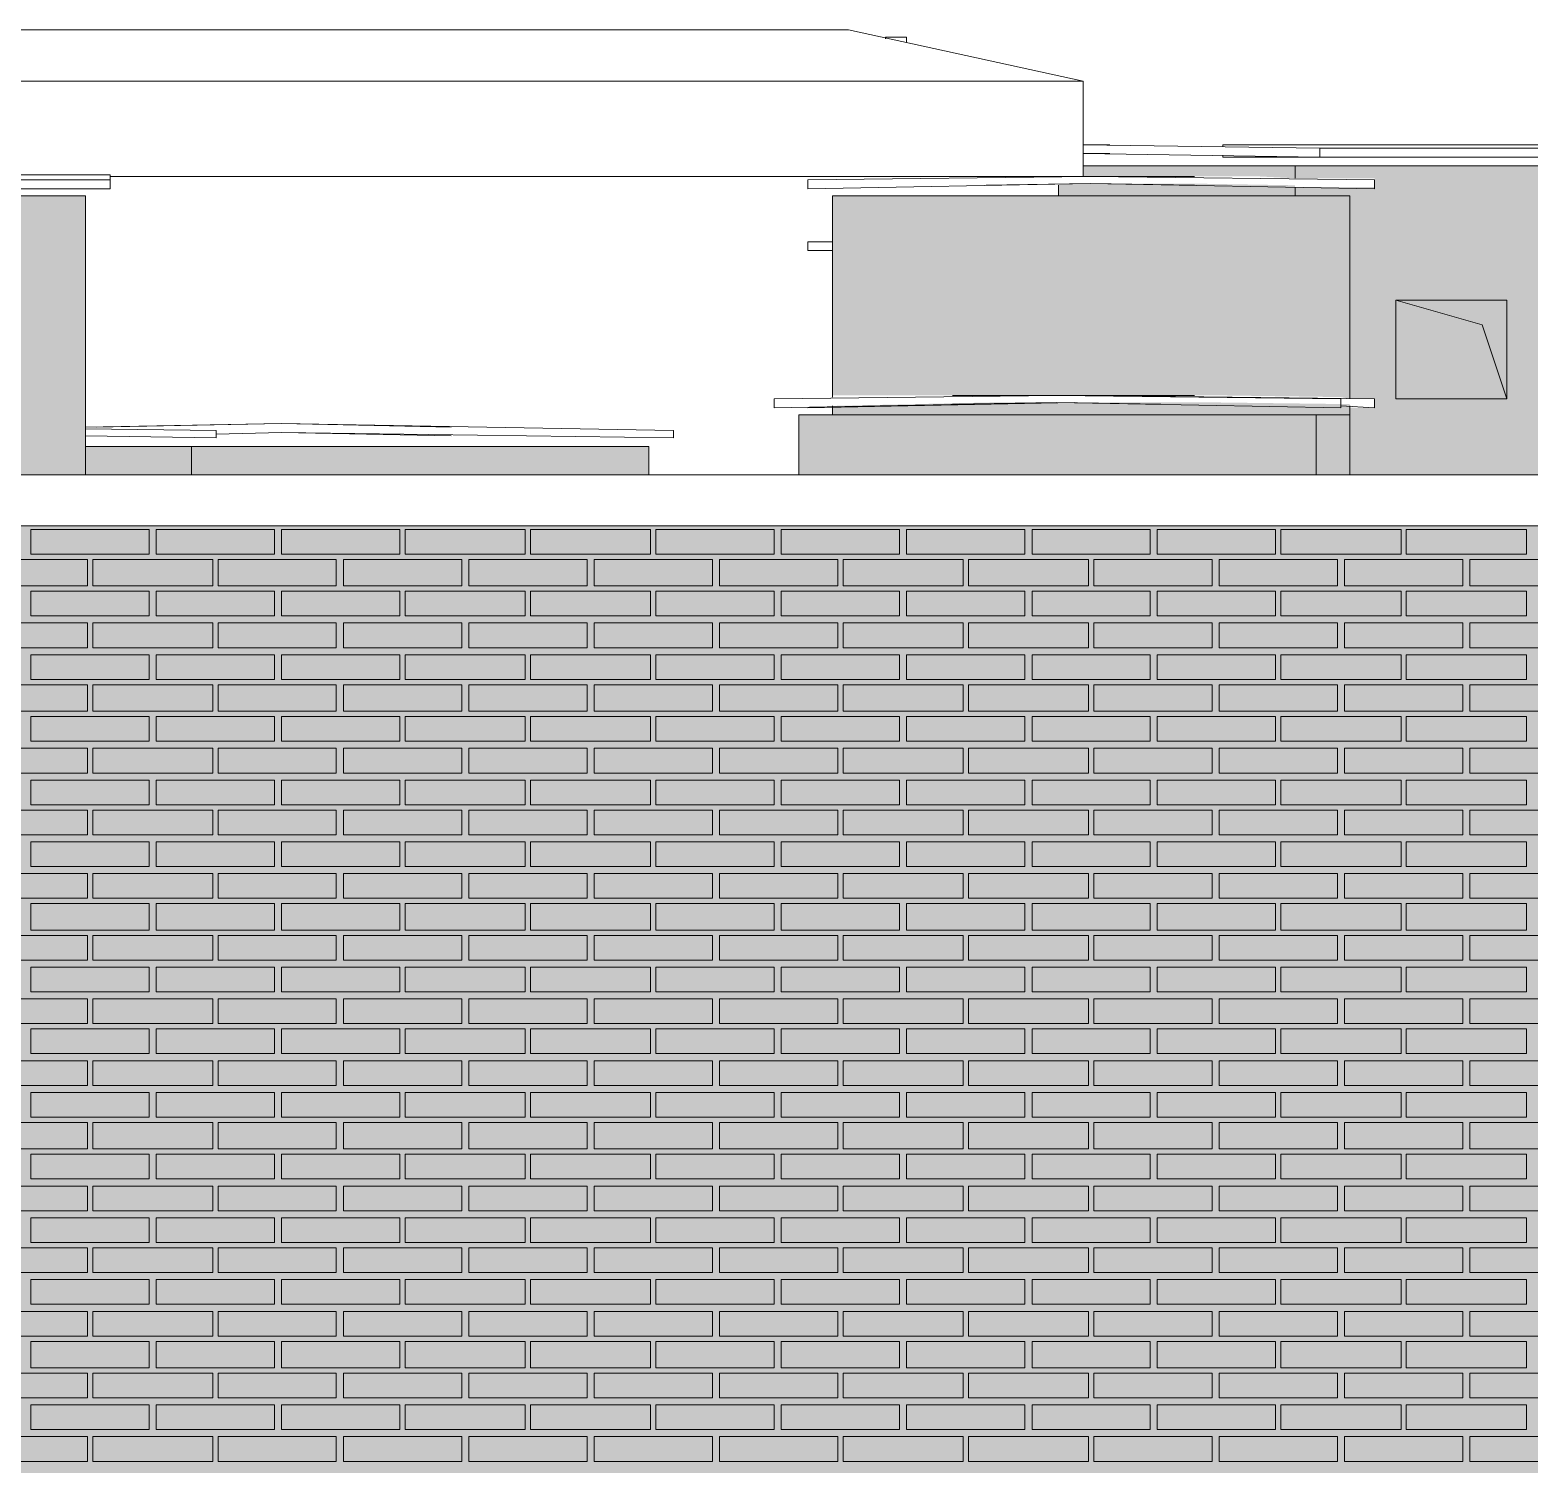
# Model space of a CAD drawing. Header units: millimetres. Extents: x -28928 to 100580, y -22867 to 36490.
# Drawn here: x 71995 to 75587, y 6780 to 10217 of the extents above; entities that cross this region are included whole.
import ezdxf

# ---------------------------------------------------------------- set-up
doc = ezdxf.new("R2010")
doc.units = ezdxf.units.MM
doc.layers.add('PDF _Геометрия', color=7, linetype='Continuous', true_color=0x8f8e8d)
doc.layers.add('PDF _Сплошная заливка', color=7, linetype='Continuous', true_color=0xffffff)

msp = doc.modelspace()

# ---------------------------------------------------------------- hatches: boundary and pattern name
at = {"layer": 'PDF _Сплошная заливка', "true_color": 0x383e42, "transparency": 33554559}
h = msp.add_hatch(color=250, dxfattribs=at)
h.paths.add_polyline_path([(74941.8, 9866), (75026.4, 9861.8), (75026.4, 9891.4), (74518.7, 9891.4), (74518.7, 9866)])
h.paths.add_polyline_path([(74772.6, 9849.1), (74459.5, 9849.1), (74459.5, 9819.5), (75026.4, 9819.5), (75026.4, 9844.9)])
h = msp.add_hatch(color=250, dxfattribs=at)
h.paths.add_polyline_path([(79684.5, 9688.4), (78923, 9688.4), (78923, 9667.2), (79684.5, 9667.2)])
h.paths.add_polyline_path([(75716.1, 9151), (75716.1, 9294.9), (75885.3, 9294.9), (75885.3, 9311.8), (75656.8, 9311.8), (75656.8, 9341.4), (75885.3, 9341.4), (75885.3, 9667.2), (76414.1, 9667.2), (76414.1, 9688.4), (75826.1, 9688.4), (75826.1, 9718), (76240.7, 9718), (76414.1, 9713.7), (76414.1, 9891.4), (75026.4, 9891.4), (75026.4, 9861.8), (75216.8, 9861.8), (75216.8, 9840.7), (75026.4, 9840.7), (75026.4, 9819.5), (75157.6, 9819.5), (75157.6, 9333), (75216.8, 9333), (75216.8, 9311.8), (75157.6, 9311.8), (75157.6, 9151)])
h.paths.add_polyline_path([(78923, 9718), (79684.5, 9718), (79684.5, 9891.4), (78432.2, 9891.4), (78432.2, 9789.9), (78707.2, 9789.9), (78982.2, 9785.7), (78982.2, 9768.7), (78707.2, 9773), (78432.2, 9773), (78432.2, 9743.4), (78923, 9743.4)])
msp.add_hatch(color=250, dxfattribs=at).paths.add_polyline_path([(70343, 9417.6), (70343, 9151), (72128.3, 9151), (72128.3, 9819.5), (69078, 9819.5), (69078, 9151), (69162.6, 9151), (69162.6, 9417.6)])
h = msp.add_hatch(color=250, dxfattribs=at)
h.paths.add_polyline_path([(75136.4, 9337.2), (75157.6, 9333), (75157.6, 9819.5), (73918, 9819.5), (73918, 9341.4), (74836.1, 9341.4)])
h.paths.add_polyline_path([(74307.2, 9324.5), (73918, 9316), (73918, 9294.9), (75157.6, 9294.9), (75157.6, 9320.3), (74827.6, 9324.5)])
at = {"layer": 'PDF _Сплошная заливка', "true_color": 0xdcd6cf, "transparency": 33554559}
msp.add_hatch(color=254, dxfattribs=at).paths.add_polyline_path([(60798.4, -2005.5), (60798.4, -4713.2), (70224.5, -4713.2), (70224.5, -1464), (74070.3, -1464), (74070.3, -4713.2), (82294.9, -4713.2), (82294.9, 9028.4), (55763.7, 9028.4), (55763.7, -4713.2), (56851.1, -4713.2), (56851.1, -1464), (58251.4, -1464), (58251.4, -4713.2), (59499.5, -4713.2), (59499.5, -2005.5)])

# ---------------------------------------------------------------- linework, layer by layer
at = {"layer": 'PDF _Геометрия', "color": 7, "lineweight": 9}
for points in [[(69526.4, 10094.5), (69526.4, 9870.3), (69526.4, 10094.5), (70089.1, 10217.2), (73956.1, 10217.2), (74518.7, 10094.5), (74518.7, 9866), (74518.7, 10094.5)], [(73956.1, 10217.2), (73956.1, 10217.2)], [(74095.7, 10187.6), (74095.7, 10200.3), (74044.9, 10200.3), (74044.9, 10196)], [(74582.2, 9942.2), (74518.7, 9942.2), (75085.7, 9933.7), (75085.7, 9912.6), (74518.7, 9921), (74582.2, 9921)], [(74853, 9938), (74853, 9942.2), (76663.7, 9942.2)], [(79849.5, 9933.7), (79849.5, 9912.6), (74853, 9912.6), (74853, 9916.8), (74853, 9912.6), (79849.5, 9912.6), (79849.5, 9925.3)], [(75085.7, 9933.7), (76354.9, 9933.7), (76354.9, 9912.6), (78495.7, 9912.6), (78495.7, 9933.7), (79849.5, 9933.7), (79849.5, 9942.2), (78762.2, 9942.2), (78762.2, 9938), (78495.7, 9938), (78762.2, 9938)], [(75026.4, 9861.8), (75026.4, 9891.4), (74518.7, 9891.4)], [(79786.1, 9151), (79786.1, 9891.4), (79684.5, 9891.4), (75018, 9891.4)], [(69078, 9870.3), (70871.8, 9870.3), (70871.8, 9866), (71574.1, 9866), (71574.1, 9870.3), (72187.6, 9870.3), (72187.6, 9857.6), (69078, 9857.6)], [(72187.6, 9857.6), (72187.6, 9836.4), (69078, 9836.4), (72187.6, 9836.4), (72187.6, 9853.4)], [(72187.6, 9866), (74400.3, 9866)], [(74286.1, 9844.9), (74535.7, 9849.1), (74286.1, 9844.9), (74535.7, 9849.1), (73858.7, 9836.4), (73858.7, 9857.6), (74535.7, 9866), (74286.1, 9866), (74535.7, 9866), (74286.1, 9866)], [(74459.5, 9819.5), (74459.5, 9844.9)], [(74785.3, 9866), (74535.7, 9866), (74785.3, 9866), (74535.7, 9866), (75216.8, 9857.6), (75216.8, 9836.4), (74535.7, 9849.1), (74785.3, 9844.9), (74535.7, 9849.1), (74785.3, 9844.9)], [(72128.4, 9151), (72128.4, 9819.5), (69078, 9819.5)], [(75157.6, 9333), (75157.6, 9819.5), (73918, 9819.5), (73918, 9337.2)], [(75026.4, 9819.5), (75026.4, 9840.7)], [(73918, 9688.4), (73858.7, 9688.4), (73858.7, 9709.5), (73918, 9709.5)], [(75534.1, 9333), (75474.9, 9510.7), (75267.6, 9569.9)], [(83589.5, 9447.2), (82789.9, 9447.2), (82789.9, 9151), (82531.8, 9151), (82375.3, 9151), (82375.3, 9028.4), (55704.5, 9028.4), (55704.5, 9151), (82375.3, 9151), (82375.3, 9028.4)], [(74785.3, 9341.4), (74535.7, 9341.4), (75216.8, 9333), (75216.8, 9311.8), (75136.4, 9316)], [(74286.1, 9320.3), (74497.6, 9324.5), (73858.7, 9311.8)], [(73918, 9316), (73918, 9294.9), (75157.6, 9294.9), (75157.6, 9151), (75157.6, 9316)], [(72128.4, 9265.3), (72598, 9273.7), (72153.7, 9265.3)], [(73004.1, 9265.3), (72598, 9273.7), (73537.2, 9256.8), (73537.2, 9239.9), (72598, 9252.6), (73004.1, 9244.1)], [(75077.2, 9151), (75077.2, 9294.9), (73837.6, 9294.9), (73837.6, 9151)], [(72128.4, 9261), (72441.4, 9256.8), (72441.4, 9239.9), (72128.4, 9244.1)], [(73478, 9151), (73478, 9218.7), (72128.4, 9218.7), (72382.2, 9218.7), (72382.2, 9151)]]:
    msp.add_lwpolyline(points, dxfattribs=at)
for points in [[(70089.1, 10217.2), (69526.4, 10094.5), (74518.7, 10094.5), (73956.1, 10217.2), (70089.1, 10217.2), (73956.1, 10217.2)], [(75267.6, 9333), (75267.6, 9569.9), (75534.1, 9569.9), (75534.1, 9333)], [(75267.6, 9569.9), (75267.6, 9333), (75534.1, 9333), (75534.1, 9569.9)], [(74455.3, 9341.4), (75136.4, 9333), (75136.4, 9311.8), (74455.3, 9324.5), (74704.9, 9320.3), (74455.3, 9324.5), (73778.4, 9311.8), (73778.4, 9333)], [(74455.3, 9341.4), (74205.7, 9341.4)], [(74704.9, 9341.4), (74455.3, 9341.4)], [(74535.7, 9341.4), (74497.6, 9341.4)], [(74205.7, 9320.3), (74455.3, 9324.5)], [(72441.4, 9248.4), (72598, 9252.6)]]:
    msp.add_lwpolyline(points, close=True, dxfattribs=at)
at = {"layer": 'PDF _Геометрия', "lineweight": 9}
for points in [[(72280.7, 9019.9), (72280.7, 8960.7), (71997.2, 8960.7), (71997.2, 9019.9)], [(72581.1, 9019.9), (72581.1, 8960.7), (72297.6, 8960.7), (72297.6, 9019.9)], [(72881.4, 9019.9), (72881.4, 8960.7), (72598, 8960.7), (72598, 9019.9)], [(73181.8, 9019.9), (73181.8, 8960.7), (72894.1, 8960.7), (72894.1, 9019.9)], [(73482.2, 9019.9), (73482.2, 8960.7), (73194.5, 8960.7), (73194.5, 9019.9)], [(73778.4, 9019.9), (73778.4, 8960.7), (73494.9, 8960.7), (73494.9, 9019.9)], [(74078.7, 9019.9), (74078.7, 8960.7), (73795.3, 8960.7), (73795.3, 9019.9)], [(74379.1, 9019.9), (74379.1, 8960.7), (74095.7, 8960.7), (74095.7, 9019.9)], [(74679.5, 9019.9), (74679.5, 8960.7), (74396.1, 8960.7), (74396.1, 9019.9)], [(74979.9, 9019.9), (74979.9, 8960.7), (74696.4, 8960.7), (74696.4, 9019.9)], [(75280.3, 9019.9), (75280.3, 8960.7), (74992.6, 8960.7), (74992.6, 9019.9)], [(75580.7, 9019.9), (75580.7, 8960.7), (75293, 8960.7), (75293, 9019.9)], [(72132.6, 8884.5), (71988.7, 8884.5), (71844.9, 8884.5), (71844.9, 8948), (71988.7, 8948), (72132.6, 8948)], [(72433, 8884.5), (72289.1, 8884.5), (72145.3, 8884.5), (72145.3, 8948), (72289.1, 8948), (72433, 8948)], [(72729.1, 8884.5), (72589.5, 8884.5), (72445.7, 8884.5), (72445.7, 8948), (72589.5, 8948), (72729.1, 8948)], [(73029.5, 8884.5), (72889.9, 8884.5), (72746.1, 8884.5), (72746.1, 8948), (72889.9, 8948), (73029.5, 8948)], [(73329.9, 8884.5), (73186.1, 8884.5), (73046.4, 8884.5), (73046.4, 8948), (73186.1, 8948), (73329.9, 8948)], [(73630.3, 8884.5), (73486.4, 8884.5), (73346.8, 8884.5), (73346.8, 8948), (73486.4, 8948), (73630.3, 8948)], [(73930.7, 8884.5), (73786.8, 8884.5), (73647.2, 8884.5), (73647.2, 8948), (73786.8, 8948), (73930.7, 8948)], [(74231.1, 8884.5), (74087.2, 8884.5), (73943.4, 8884.5), (73943.4, 8948), (74087.2, 8948), (74231.1, 8948)], [(74531.4, 8884.5), (74387.6, 8884.5), (74243.7, 8884.5), (74243.7, 8948), (74387.6, 8948), (74531.4, 8948)], [(74827.6, 8884.5), (74688, 8884.5), (74544.1, 8884.5), (74544.1, 8948), (74688, 8948), (74827.6, 8948)], [(75128, 8884.5), (74988.4, 8884.5), (74844.5, 8884.5), (74844.5, 8948), (74988.4, 8948), (75128, 8948)], [(75428.4, 8884.5), (75288.7, 8884.5), (75144.9, 8884.5), (75144.9, 8948), (75288.7, 8948), (75428.4, 8948)], [(75728.7, 8884.5), (75584.9, 8884.5), (75445.3, 8884.5), (75445.3, 8948), (75584.9, 8948), (75728.7, 8948)], [(72280.7, 8871.8), (72280.7, 8812.6), (71997.2, 8812.6), (71997.2, 8871.8)], [(72581.1, 8871.8), (72581.1, 8812.6), (72297.6, 8812.6), (72297.6, 8871.8)], [(72881.4, 8871.8), (72881.4, 8812.6), (72598, 8812.6), (72598, 8871.8)], [(73181.8, 8871.8), (73181.8, 8812.6), (72894.1, 8812.6), (72894.1, 8871.8)], [(73482.2, 8871.8), (73482.2, 8812.6), (73194.5, 8812.6), (73194.5, 8871.8)], [(73778.4, 8871.8), (73778.4, 8812.6), (73494.9, 8812.6), (73494.9, 8871.8)], [(74078.7, 8871.8), (74078.7, 8812.6), (73795.3, 8812.6), (73795.3, 8871.8)], [(74379.1, 8871.8), (74379.1, 8812.6), (74095.7, 8812.6), (74095.7, 8871.8)], [(74679.5, 8871.8), (74679.5, 8812.6), (74396.1, 8812.6), (74396.1, 8871.8)], [(74979.9, 8871.8), (74979.9, 8812.6), (74696.4, 8812.6), (74696.4, 8871.8)], [(75280.3, 8871.8), (75280.3, 8812.6), (74992.6, 8812.6), (74992.6, 8871.8)], [(75580.7, 8871.8), (75580.7, 8812.6), (75293, 8812.6), (75293, 8871.8)], [(72132.6, 8736.4), (71988.7, 8736.4), (71844.9, 8736.4), (71844.9, 8795.7), (71988.7, 8795.7), (72132.6, 8795.7)], [(72433, 8736.4), (72289.1, 8736.4), (72145.3, 8736.4), (72145.3, 8795.7), (72289.1, 8795.7), (72433, 8795.7)], [(72729.1, 8736.4), (72589.5, 8736.4), (72445.7, 8736.4), (72445.7, 8795.7), (72589.5, 8795.7), (72729.1, 8795.7)], [(73029.5, 8736.4), (72889.9, 8736.4), (72746.1, 8736.4), (72746.1, 8795.7), (72889.9, 8795.7), (73029.5, 8795.7)], [(73329.9, 8736.4), (73186.1, 8736.4), (73046.4, 8736.4), (73046.4, 8795.7), (73186.1, 8795.7), (73329.9, 8795.7)], [(73630.3, 8736.4), (73486.4, 8736.4), (73346.8, 8736.4), (73346.8, 8795.7), (73486.4, 8795.7), (73630.3, 8795.7)], [(73930.7, 8736.4), (73786.8, 8736.4), (73647.2, 8736.4), (73647.2, 8795.7), (73786.8, 8795.7), (73930.7, 8795.7)], [(74231.1, 8736.4), (74087.2, 8736.4), (73943.4, 8736.4), (73943.4, 8795.7), (74087.2, 8795.7), (74231.1, 8795.7)], [(74531.4, 8736.4), (74387.6, 8736.4), (74243.7, 8736.4), (74243.7, 8795.7), (74387.6, 8795.7), (74531.4, 8795.7)], [(74827.6, 8736.4), (74688, 8736.4), (74544.1, 8736.4), (74544.1, 8795.7), (74688, 8795.7), (74827.6, 8795.7)], [(75128, 8736.4), (74988.4, 8736.4), (74844.5, 8736.4), (74844.5, 8795.7), (74988.4, 8795.7), (75128, 8795.7)], [(75428.4, 8736.4), (75288.7, 8736.4), (75144.9, 8736.4), (75144.9, 8795.7), (75288.7, 8795.7), (75428.4, 8795.7)], [(75728.7, 8736.4), (75584.9, 8736.4), (75445.3, 8736.4), (75445.3, 8795.7), (75584.9, 8795.7), (75728.7, 8795.7)], [(72280.7, 8719.5), (72280.7, 8660.3), (71997.2, 8660.3), (71997.2, 8719.5)], [(72581.1, 8719.5), (72581.1, 8660.3), (72297.6, 8660.3), (72297.6, 8719.5)], [(72881.4, 8719.5), (72881.4, 8660.3), (72598, 8660.3), (72598, 8719.5)], [(73181.8, 8719.5), (73181.8, 8660.3), (72894.1, 8660.3), (72894.1, 8719.5)], [(73482.2, 8719.5), (73482.2, 8660.3), (73194.5, 8660.3), (73194.5, 8719.5)], [(73778.4, 8719.5), (73778.4, 8660.3), (73494.9, 8660.3), (73494.9, 8719.5)], [(74078.7, 8719.5), (74078.7, 8660.3), (73795.3, 8660.3), (73795.3, 8719.5)], [(74379.1, 8719.5), (74379.1, 8660.3), (74095.7, 8660.3), (74095.7, 8719.5)], [(74679.5, 8719.5), (74679.5, 8660.3), (74396.1, 8660.3), (74396.1, 8719.5)], [(74979.9, 8719.5), (74979.9, 8660.3), (74696.4, 8660.3), (74696.4, 8719.5)], [(75280.3, 8719.5), (75280.3, 8660.3), (74992.6, 8660.3), (74992.6, 8719.5)], [(75580.7, 8719.5), (75580.7, 8660.3), (75293, 8660.3), (75293, 8719.5)], [(72132.6, 8584.1), (71988.7, 8584.1), (71844.9, 8584.1), (71844.9, 8647.6), (71988.7, 8647.6), (72132.6, 8647.6)], [(72433, 8584.1), (72289.1, 8584.1), (72145.3, 8584.1), (72145.3, 8647.6), (72289.1, 8647.6), (72433, 8647.6)], [(72729.1, 8584.1), (72589.5, 8584.1), (72445.7, 8584.1), (72445.7, 8647.6), (72589.5, 8647.6), (72729.1, 8647.6)], [(73029.5, 8584.1), (72889.9, 8584.1), (72746.1, 8584.1), (72746.1, 8647.6), (72889.9, 8647.6), (73029.5, 8647.6)], [(73329.9, 8584.1), (73186.1, 8584.1), (73046.4, 8584.1), (73046.4, 8647.6), (73186.1, 8647.6), (73329.9, 8647.6)], [(73630.3, 8584.1), (73486.4, 8584.1), (73346.8, 8584.1), (73346.8, 8647.6), (73486.4, 8647.6), (73630.3, 8647.6)], [(73930.7, 8584.1), (73786.8, 8584.1), (73647.2, 8584.1), (73647.2, 8647.6), (73786.8, 8647.6), (73930.7, 8647.6)], [(74231.1, 8584.1), (74087.2, 8584.1), (73943.4, 8584.1), (73943.4, 8647.6), (74087.2, 8647.6), (74231.1, 8647.6)], [(74531.4, 8584.1), (74387.6, 8584.1), (74243.7, 8584.1), (74243.7, 8647.6), (74387.6, 8647.6), (74531.4, 8647.6)], [(74827.6, 8584.1), (74688, 8584.1), (74544.1, 8584.1), (74544.1, 8647.6), (74688, 8647.6), (74827.6, 8647.6)], [(75128, 8584.1), (74988.4, 8584.1), (74844.5, 8584.1), (74844.5, 8647.6), (74988.4, 8647.6), (75128, 8647.6)], [(75428.4, 8584.1), (75288.7, 8584.1), (75144.9, 8584.1), (75144.9, 8647.6), (75288.7, 8647.6), (75428.4, 8647.6)], [(75728.7, 8584.1), (75584.9, 8584.1), (75445.3, 8584.1), (75445.3, 8647.6), (75584.9, 8647.6), (75728.7, 8647.6)], [(72280.7, 8571.4), (72280.7, 8512.2), (71997.2, 8512.2), (71997.2, 8571.4)], [(72581.1, 8571.4), (72581.1, 8512.2), (72297.6, 8512.2), (72297.6, 8571.4)], [(72881.4, 8571.4), (72881.4, 8512.2), (72598, 8512.2), (72598, 8571.4)], [(73181.8, 8571.4), (73181.8, 8512.2), (72894.1, 8512.2), (72894.1, 8571.4)], [(73482.2, 8571.4), (73482.2, 8512.2), (73194.5, 8512.2), (73194.5, 8571.4)], [(73778.4, 8571.4), (73778.4, 8512.2), (73494.9, 8512.2), (73494.9, 8571.4)], [(74078.7, 8571.4), (74078.7, 8512.2), (73795.3, 8512.2), (73795.3, 8571.4)], [(74379.1, 8571.4), (74379.1, 8512.2), (74095.7, 8512.2), (74095.7, 8571.4)], [(74679.5, 8571.4), (74679.5, 8512.2), (74396.1, 8512.2), (74396.1, 8571.4)], [(74979.9, 8571.4), (74979.9, 8512.2), (74696.4, 8512.2), (74696.4, 8571.4)], [(75280.3, 8571.4), (75280.3, 8512.2), (74992.6, 8512.2), (74992.6, 8571.4)], [(75580.7, 8571.4), (75580.7, 8512.2), (75293, 8512.2), (75293, 8571.4)], [(72132.6, 8436), (71988.7, 8436), (71844.9, 8436), (71844.9, 8495.3), (71988.7, 8495.3), (72132.6, 8495.3)], [(72433, 8436), (72289.1, 8436), (72145.3, 8436), (72145.3, 8495.3), (72289.1, 8495.3), (72433, 8495.3)], [(72729.1, 8436), (72589.5, 8436), (72445.7, 8436), (72445.7, 8495.3), (72589.5, 8495.3), (72729.1, 8495.3)], [(73029.5, 8436), (72889.9, 8436), (72746.1, 8436), (72746.1, 8495.3), (72889.9, 8495.3), (73029.5, 8495.3)], [(73329.9, 8436), (73186.1, 8436), (73046.4, 8436), (73046.4, 8495.3), (73186.1, 8495.3), (73329.9, 8495.3)], [(73630.3, 8436), (73486.4, 8436), (73346.8, 8436), (73346.8, 8495.3), (73486.4, 8495.3), (73630.3, 8495.3)], [(73930.7, 8436), (73786.8, 8436), (73647.2, 8436), (73647.2, 8495.3), (73786.8, 8495.3), (73930.7, 8495.3)], [(74231.1, 8436), (74087.2, 8436), (73943.4, 8436), (73943.4, 8495.3), (74087.2, 8495.3), (74231.1, 8495.3)], [(74531.4, 8436), (74387.6, 8436), (74243.7, 8436), (74243.7, 8495.3), (74387.6, 8495.3), (74531.4, 8495.3)], [(74827.6, 8436), (74688, 8436), (74544.1, 8436), (74544.1, 8495.3), (74688, 8495.3), (74827.6, 8495.3)], [(75128, 8436), (74988.4, 8436), (74844.5, 8436), (74844.5, 8495.3), (74988.4, 8495.3), (75128, 8495.3)], [(75428.4, 8436), (75288.7, 8436), (75144.9, 8436), (75144.9, 8495.3), (75288.7, 8495.3), (75428.4, 8495.3)], [(75728.7, 8436), (75584.9, 8436), (75445.3, 8436), (75445.3, 8495.3), (75584.9, 8495.3), (75728.7, 8495.3)], [(72280.7, 8419.1), (72280.7, 8359.9), (71997.2, 8359.9), (71997.2, 8419.1)], [(72581.1, 8419.1), (72581.1, 8359.9), (72297.6, 8359.9), (72297.6, 8419.1)], [(72881.4, 8419.1), (72881.4, 8359.9), (72598, 8359.9), (72598, 8419.1)], [(73181.8, 8419.1), (73181.8, 8359.9), (72894.1, 8359.9), (72894.1, 8419.1)], [(73482.2, 8419.1), (73482.2, 8359.9), (73194.5, 8359.9), (73194.5, 8419.1)], [(73778.4, 8419.1), (73778.4, 8359.9), (73494.9, 8359.9), (73494.9, 8419.1)], [(74078.7, 8419.1), (74078.7, 8359.9), (73795.3, 8359.9), (73795.3, 8419.1)], [(74379.1, 8419.1), (74379.1, 8359.9), (74095.7, 8359.9), (74095.7, 8419.1)], [(74679.5, 8419.1), (74679.5, 8359.9), (74396.1, 8359.9), (74396.1, 8419.1)], [(74979.9, 8419.1), (74979.9, 8359.9), (74696.4, 8359.9), (74696.4, 8419.1)], [(75280.3, 8419.1), (75280.3, 8359.9), (74992.6, 8359.9), (74992.6, 8419.1)], [(75580.7, 8419.1), (75580.7, 8359.9), (75293, 8359.9), (75293, 8419.1)], [(72132.6, 8288), (71988.7, 8288), (71844.9, 8288), (71844.9, 8347.2), (71988.7, 8347.2), (72132.6, 8347.2)], [(72433, 8288), (72289.1, 8288), (72145.3, 8288), (72145.3, 8347.2), (72289.1, 8347.2), (72433, 8347.2)], [(72729.1, 8288), (72589.5, 8288), (72445.7, 8288), (72445.7, 8347.2), (72589.5, 8347.2), (72729.1, 8347.2)], [(73029.5, 8288), (72889.9, 8288), (72746.1, 8288), (72746.1, 8347.2), (72889.9, 8347.2), (73029.5, 8347.2)], [(73329.9, 8288), (73186.1, 8288), (73046.4, 8288), (73046.4, 8347.2), (73186.1, 8347.2), (73329.9, 8347.2)], [(73630.3, 8288), (73486.4, 8288), (73346.8, 8288), (73346.8, 8347.2), (73486.4, 8347.2), (73630.3, 8347.2)], [(73930.7, 8288), (73786.8, 8288), (73647.2, 8288), (73647.2, 8347.2), (73786.8, 8347.2), (73930.7, 8347.2)], [(74231.1, 8288), (74087.2, 8288), (73943.4, 8288), (73943.4, 8347.2), (74087.2, 8347.2), (74231.1, 8347.2)], [(74531.4, 8288), (74387.6, 8288), (74243.7, 8288), (74243.7, 8347.2), (74387.6, 8347.2), (74531.4, 8347.2)], [(74827.6, 8288), (74688, 8288), (74544.1, 8288), (74544.1, 8347.2), (74688, 8347.2), (74827.6, 8347.2)], [(75128, 8288), (74988.4, 8288), (74844.5, 8288), (74844.5, 8347.2), (74988.4, 8347.2), (75128, 8347.2)], [(75428.4, 8288), (75288.7, 8288), (75144.9, 8288), (75144.9, 8347.2), (75288.7, 8347.2), (75428.4, 8347.2)], [(75728.7, 8288), (75584.9, 8288), (75445.3, 8288), (75445.3, 8347.2), (75584.9, 8347.2), (75728.7, 8347.2)], [(72280.7, 8271), (72280.7, 8211.8), (71997.2, 8211.8), (71997.2, 8271)], [(72581.1, 8271), (72581.1, 8211.8), (72297.6, 8211.8), (72297.6, 8271)], [(72881.4, 8271), (72881.4, 8211.8), (72598, 8211.8), (72598, 8271)], [(73181.8, 8271), (73181.8, 8211.8), (72894.1, 8211.8), (72894.1, 8271)], [(73482.2, 8271), (73482.2, 8211.8), (73194.5, 8211.8), (73194.5, 8271)], [(73778.4, 8271), (73778.4, 8211.8), (73494.9, 8211.8), (73494.9, 8271)], [(74078.7, 8271), (74078.7, 8211.8), (73795.3, 8211.8), (73795.3, 8271)], [(74379.1, 8271), (74379.1, 8211.8), (74095.7, 8211.8), (74095.7, 8271)], [(74679.5, 8271), (74679.5, 8211.8), (74396.1, 8211.8), (74396.1, 8271)], [(74979.9, 8271), (74979.9, 8211.8), (74696.4, 8211.8), (74696.4, 8271)], [(75280.3, 8271), (75280.3, 8211.8), (74992.6, 8211.8), (74992.6, 8271)], [(75580.7, 8271), (75580.7, 8211.8), (75293, 8211.8), (75293, 8271)], [(72132.6, 8135.7), (71988.7, 8135.7), (71844.9, 8135.7), (71844.9, 8194.9), (71988.7, 8194.9), (72132.6, 8194.9)], [(72433, 8135.7), (72289.1, 8135.7), (72145.3, 8135.7), (72145.3, 8194.9), (72289.1, 8194.9), (72433, 8194.9)], [(72729.1, 8135.7), (72589.5, 8135.7), (72445.7, 8135.7), (72445.7, 8194.9), (72589.5, 8194.9), (72729.1, 8194.9)], [(73029.5, 8135.7), (72889.9, 8135.7), (72746.1, 8135.7), (72746.1, 8194.9), (72889.9, 8194.9), (73029.5, 8194.9)], [(73329.9, 8135.7), (73186.1, 8135.7), (73046.4, 8135.7), (73046.4, 8194.9), (73186.1, 8194.9), (73329.9, 8194.9)], [(73630.3, 8135.7), (73486.4, 8135.7), (73346.8, 8135.7), (73346.8, 8194.9), (73486.4, 8194.9), (73630.3, 8194.9)], [(73930.7, 8135.7), (73786.8, 8135.7), (73647.2, 8135.7), (73647.2, 8194.9), (73786.8, 8194.9), (73930.7, 8194.9)], [(74231.1, 8135.7), (74087.2, 8135.7), (73943.4, 8135.7), (73943.4, 8194.9), (74087.2, 8194.9), (74231.1, 8194.9)], [(74531.4, 8135.7), (74387.6, 8135.7), (74243.7, 8135.7), (74243.7, 8194.9), (74387.6, 8194.9), (74531.4, 8194.9)], [(74827.6, 8135.7), (74688, 8135.7), (74544.1, 8135.7), (74544.1, 8194.9), (74688, 8194.9), (74827.6, 8194.9)], [(75128, 8135.7), (74988.4, 8135.7), (74844.5, 8135.7), (74844.5, 8194.9), (74988.4, 8194.9), (75128, 8194.9)], [(75428.4, 8135.7), (75288.7, 8135.7), (75144.9, 8135.7), (75144.9, 8194.9), (75288.7, 8194.9), (75428.4, 8194.9)], [(75728.7, 8135.7), (75584.9, 8135.7), (75445.3, 8135.7), (75445.3, 8194.9), (75584.9, 8194.9), (75728.7, 8194.9)], [(72280.7, 8123), (72280.7, 8059.5), (71997.2, 8059.5), (71997.2, 8123)], [(72581.1, 8123), (72581.1, 8059.5), (72297.6, 8059.5), (72297.6, 8123)], [(72881.4, 8123), (72881.4, 8059.5), (72598, 8059.5), (72598, 8123)], [(73181.8, 8123), (73181.8, 8059.5), (72894.1, 8059.5), (72894.1, 8123)], [(73482.2, 8123), (73482.2, 8059.5), (73194.5, 8059.5), (73194.5, 8123)], [(73778.4, 8123), (73778.4, 8059.5), (73494.9, 8059.5), (73494.9, 8123)], [(74078.7, 8123), (74078.7, 8059.5), (73795.3, 8059.5), (73795.3, 8123)], [(74379.1, 8123), (74379.1, 8059.5), (74095.7, 8059.5), (74095.7, 8123)], [(74679.5, 8123), (74679.5, 8059.5), (74396.1, 8059.5), (74396.1, 8123)], [(74979.9, 8123), (74979.9, 8059.5), (74696.4, 8059.5), (74696.4, 8123)], [(75280.3, 8123), (75280.3, 8059.5), (74992.6, 8059.5), (74992.6, 8123)], [(75580.7, 8123), (75580.7, 8059.5), (75293, 8059.5), (75293, 8123)], [(72132.6, 7987.6), (71988.7, 7987.6), (71844.9, 7987.6), (71844.9, 8046.8), (71988.7, 8046.8), (72132.6, 8046.8)], [(72433, 7987.6), (72289.1, 7987.6), (72145.3, 7987.6), (72145.3, 8046.8), (72289.1, 8046.8), (72433, 8046.8)], [(72729.1, 7987.6), (72589.5, 7987.6), (72445.7, 7987.6), (72445.7, 8046.8), (72589.5, 8046.8), (72729.1, 8046.8)], [(73029.5, 7987.6), (72889.9, 7987.6), (72746.1, 7987.6), (72746.1, 8046.8), (72889.9, 8046.8), (73029.5, 8046.8)], [(73329.9, 7987.6), (73186.1, 7987.6), (73046.4, 7987.6), (73046.4, 8046.8), (73186.1, 8046.8), (73329.9, 8046.8)], [(73630.3, 7987.6), (73486.4, 7987.6), (73346.8, 7987.6), (73346.8, 8046.8), (73486.4, 8046.8), (73630.3, 8046.8)], [(73930.7, 7987.6), (73786.8, 7987.6), (73647.2, 7987.6), (73647.2, 8046.8), (73786.8, 8046.8), (73930.7, 8046.8)], [(74231.1, 7987.6), (74087.2, 7987.6), (73943.4, 7987.6), (73943.4, 8046.8), (74087.2, 8046.8), (74231.1, 8046.8)], [(74531.4, 7987.6), (74387.6, 7987.6), (74243.7, 7987.6), (74243.7, 8046.8), (74387.6, 8046.8), (74531.4, 8046.8)], [(74827.6, 7987.6), (74688, 7987.6), (74544.1, 7987.6), (74544.1, 8046.8), (74688, 8046.8), (74827.6, 8046.8)], [(75128, 7987.6), (74988.4, 7987.6), (74844.5, 7987.6), (74844.5, 8046.8), (74988.4, 8046.8), (75128, 8046.8)], [(75428.4, 7987.6), (75288.7, 7987.6), (75144.9, 7987.6), (75144.9, 8046.8), (75288.7, 8046.8), (75428.4, 8046.8)], [(75728.7, 7987.6), (75584.9, 7987.6), (75445.3, 7987.6), (75445.3, 8046.8), (75584.9, 8046.8), (75728.7, 8046.8)], [(72280.7, 7970.7), (72280.7, 7911.4), (71997.2, 7911.4), (71997.2, 7970.7)], [(72581.1, 7970.7), (72581.1, 7911.4), (72297.6, 7911.4), (72297.6, 7970.7)], [(72881.4, 7970.7), (72881.4, 7911.4), (72598, 7911.4), (72598, 7970.7)], [(73181.8, 7970.7), (73181.8, 7911.4), (72894.1, 7911.4), (72894.1, 7970.7)], [(73482.2, 7970.7), (73482.2, 7911.4), (73194.5, 7911.4), (73194.5, 7970.7)], [(73778.4, 7970.7), (73778.4, 7911.4), (73494.9, 7911.4), (73494.9, 7970.7)], [(74078.7, 7970.7), (74078.7, 7911.4), (73795.3, 7911.4), (73795.3, 7970.7)], [(74379.1, 7970.7), (74379.1, 7911.4), (74095.7, 7911.4), (74095.7, 7970.7)], [(74679.5, 7970.7), (74679.5, 7911.4), (74396.1, 7911.4), (74396.1, 7970.7)], [(74979.9, 7970.7), (74979.9, 7911.4), (74696.4, 7911.4), (74696.4, 7970.7)], [(75280.3, 7970.7), (75280.3, 7911.4), (74992.6, 7911.4), (74992.6, 7970.7)], [(75580.7, 7970.7), (75580.7, 7911.4), (75293, 7911.4), (75293, 7970.7)], [(72132.6, 7835.3), (71988.7, 7835.3), (71844.9, 7835.3), (71844.9, 7894.5), (71988.7, 7894.5), (72132.6, 7894.5)], [(72433, 7835.3), (72289.1, 7835.3), (72145.3, 7835.3), (72145.3, 7894.5), (72289.1, 7894.5), (72433, 7894.5)], [(72729.1, 7835.3), (72589.5, 7835.3), (72445.7, 7835.3), (72445.7, 7894.5), (72589.5, 7894.5), (72729.1, 7894.5)], [(73029.5, 7835.3), (72889.9, 7835.3), (72746.1, 7835.3), (72746.1, 7894.5), (72889.9, 7894.5), (73029.5, 7894.5)], [(73329.9, 7835.3), (73186.1, 7835.3), (73046.4, 7835.3), (73046.4, 7894.5), (73186.1, 7894.5), (73329.9, 7894.5)], [(73630.3, 7835.3), (73486.4, 7835.3), (73346.8, 7835.3), (73346.8, 7894.5), (73486.4, 7894.5), (73630.3, 7894.5)], [(73930.7, 7835.3), (73786.8, 7835.3), (73647.2, 7835.3), (73647.2, 7894.5), (73786.8, 7894.5), (73930.7, 7894.5)], [(74231.1, 7835.3), (74087.2, 7835.3), (73943.4, 7835.3), (73943.4, 7894.5), (74087.2, 7894.5), (74231.1, 7894.5)], [(74531.4, 7835.3), (74387.6, 7835.3), (74243.7, 7835.3), (74243.7, 7894.5), (74387.6, 7894.5), (74531.4, 7894.5)], [(74827.6, 7835.3), (74688, 7835.3), (74544.1, 7835.3), (74544.1, 7894.5), (74688, 7894.5), (74827.6, 7894.5)], [(75128, 7835.3), (74988.4, 7835.3), (74844.5, 7835.3), (74844.5, 7894.5), (74988.4, 7894.5), (75128, 7894.5)], [(75428.4, 7835.3), (75288.7, 7835.3), (75144.9, 7835.3), (75144.9, 7894.5), (75288.7, 7894.5), (75428.4, 7894.5)], [(75728.7, 7835.3), (75584.9, 7835.3), (75445.3, 7835.3), (75445.3, 7894.5), (75584.9, 7894.5), (75728.7, 7894.5)], [(72280.7, 7822.6), (72280.7, 7763.4), (71997.2, 7763.4), (71997.2, 7822.6)], [(72581.1, 7822.6), (72581.1, 7763.4), (72297.6, 7763.4), (72297.6, 7822.6)], [(72881.4, 7822.6), (72881.4, 7763.4), (72598, 7763.4), (72598, 7822.6)], [(73181.8, 7822.6), (73181.8, 7763.4), (72894.1, 7763.4), (72894.1, 7822.6)], [(73482.2, 7822.6), (73482.2, 7763.4), (73194.5, 7763.4), (73194.5, 7822.6)], [(73778.4, 7822.6), (73778.4, 7763.4), (73494.9, 7763.4), (73494.9, 7822.6)], [(74078.7, 7822.6), (74078.7, 7763.4), (73795.3, 7763.4), (73795.3, 7822.6)], [(74379.1, 7822.6), (74379.1, 7763.4), (74095.7, 7763.4), (74095.7, 7822.6)], [(74679.5, 7822.6), (74679.5, 7763.4), (74396.1, 7763.4), (74396.1, 7822.6)], [(74979.9, 7822.6), (74979.9, 7763.4), (74696.4, 7763.4), (74696.4, 7822.6)], [(75280.3, 7822.6), (75280.3, 7763.4), (74992.6, 7763.4), (74992.6, 7822.6)], [(75580.7, 7822.6), (75580.7, 7763.4), (75293, 7763.4), (75293, 7822.6)], [(72132.6, 7687.2), (71988.7, 7687.2), (71844.9, 7687.2), (71844.9, 7746.4), (71988.7, 7746.4), (72132.6, 7746.4)], [(72433, 7687.2), (72289.1, 7687.2), (72145.3, 7687.2), (72145.3, 7746.4), (72289.1, 7746.4), (72433, 7746.4)], [(72729.1, 7687.2), (72589.5, 7687.2), (72445.7, 7687.2), (72445.7, 7746.4), (72589.5, 7746.4), (72729.1, 7746.4)], [(73029.5, 7687.2), (72889.9, 7687.2), (72746.1, 7687.2), (72746.1, 7746.4), (72889.9, 7746.4), (73029.5, 7746.4)], [(73329.9, 7687.2), (73186.1, 7687.2), (73046.4, 7687.2), (73046.4, 7746.4), (73186.1, 7746.4), (73329.9, 7746.4)], [(73630.3, 7687.2), (73486.4, 7687.2), (73346.8, 7687.2), (73346.8, 7746.4), (73486.4, 7746.4), (73630.3, 7746.4)], [(73930.7, 7687.2), (73786.8, 7687.2), (73647.2, 7687.2), (73647.2, 7746.4), (73786.8, 7746.4), (73930.7, 7746.4)], [(74231.1, 7687.2), (74087.2, 7687.2), (73943.4, 7687.2), (73943.4, 7746.4), (74087.2, 7746.4), (74231.1, 7746.4)], [(74531.4, 7687.2), (74387.6, 7687.2), (74243.7, 7687.2), (74243.7, 7746.4), (74387.6, 7746.4), (74531.4, 7746.4)], [(74827.6, 7687.2), (74688, 7687.2), (74544.1, 7687.2), (74544.1, 7746.4), (74688, 7746.4), (74827.6, 7746.4)], [(75128, 7687.2), (74988.4, 7687.2), (74844.5, 7687.2), (74844.5, 7746.4), (74988.4, 7746.4), (75128, 7746.4)], [(75428.4, 7687.2), (75288.7, 7687.2), (75144.9, 7687.2), (75144.9, 7746.4), (75288.7, 7746.4), (75428.4, 7746.4)], [(75728.7, 7687.2), (75584.9, 7687.2), (75445.3, 7687.2), (75445.3, 7746.4), (75584.9, 7746.4), (75728.7, 7746.4)], [(72280.7, 7670.3), (72280.7, 7611), (71997.2, 7611), (71997.2, 7670.3)], [(72581.1, 7670.3), (72581.1, 7611), (72297.6, 7611), (72297.6, 7670.3)], [(72881.4, 7670.3), (72881.4, 7611), (72598, 7611), (72598, 7670.3)], [(73181.8, 7670.3), (73181.8, 7611), (72894.1, 7611), (72894.1, 7670.3)], [(73482.2, 7670.3), (73482.2, 7611), (73194.5, 7611), (73194.5, 7670.3)], [(73778.4, 7670.3), (73778.4, 7611), (73494.9, 7611), (73494.9, 7670.3)], [(74078.7, 7670.3), (74078.7, 7611), (73795.3, 7611), (73795.3, 7670.3)], [(74379.1, 7670.3), (74379.1, 7611), (74095.7, 7611), (74095.7, 7670.3)], [(74679.5, 7670.3), (74679.5, 7611), (74396.1, 7611), (74396.1, 7670.3)], [(74979.9, 7670.3), (74979.9, 7611), (74696.4, 7611), (74696.4, 7670.3)], [(75280.3, 7670.3), (75280.3, 7611), (74992.6, 7611), (74992.6, 7670.3)], [(75580.7, 7670.3), (75580.7, 7611), (75293, 7611), (75293, 7670.3)], [(72132.6, 7534.9), (71988.7, 7534.9), (71844.9, 7534.9), (71844.9, 7598.4), (71988.7, 7598.4), (72132.6, 7598.4)], [(72433, 7534.9), (72289.1, 7534.9), (72145.3, 7534.9), (72145.3, 7598.4), (72289.1, 7598.4), (72433, 7598.4)], [(72729.1, 7534.9), (72589.5, 7534.9), (72445.7, 7534.9), (72445.7, 7598.4), (72589.5, 7598.4), (72729.1, 7598.4)], [(73029.5, 7534.9), (72889.9, 7534.9), (72746.1, 7534.9), (72746.1, 7598.4), (72889.9, 7598.4), (73029.5, 7598.4)], [(73329.9, 7534.9), (73186.1, 7534.9), (73046.4, 7534.9), (73046.4, 7598.4), (73186.1, 7598.4), (73329.9, 7598.4)], [(73630.3, 7534.9), (73486.4, 7534.9), (73346.8, 7534.9), (73346.8, 7598.4), (73486.4, 7598.4), (73630.3, 7598.4)], [(73930.7, 7534.9), (73786.8, 7534.9), (73647.2, 7534.9), (73647.2, 7598.4), (73786.8, 7598.4), (73930.7, 7598.4)], [(74231.1, 7534.9), (74087.2, 7534.9), (73943.4, 7534.9), (73943.4, 7598.4), (74087.2, 7598.4), (74231.1, 7598.4)], [(74531.4, 7534.9), (74387.6, 7534.9), (74243.7, 7534.9), (74243.7, 7598.4), (74387.6, 7598.4), (74531.4, 7598.4)], [(74827.6, 7534.9), (74688, 7534.9), (74544.1, 7534.9), (74544.1, 7598.4), (74688, 7598.4), (74827.6, 7598.4)], [(75128, 7534.9), (74988.4, 7534.9), (74844.5, 7534.9), (74844.5, 7598.4), (74988.4, 7598.4), (75128, 7598.4)], [(75428.4, 7534.9), (75288.7, 7534.9), (75144.9, 7534.9), (75144.9, 7598.4), (75288.7, 7598.4), (75428.4, 7598.4)], [(75728.7, 7534.9), (75584.9, 7534.9), (75445.3, 7534.9), (75445.3, 7598.4), (75584.9, 7598.4), (75728.7, 7598.4)], [(72280.7, 7522.2), (72280.7, 7463), (71997.2, 7463), (71997.2, 7522.2)], [(72581.1, 7522.2), (72581.1, 7463), (72297.6, 7463), (72297.6, 7522.2)], [(72881.4, 7522.2), (72881.4, 7463), (72598, 7463), (72598, 7522.2)], [(73181.8, 7522.2), (73181.8, 7463), (72894.1, 7463), (72894.1, 7522.2)], [(73482.2, 7522.2), (73482.2, 7463), (73194.5, 7463), (73194.5, 7522.2)], [(73778.4, 7522.2), (73778.4, 7463), (73494.9, 7463), (73494.9, 7522.2)], [(74078.7, 7522.2), (74078.7, 7463), (73795.3, 7463), (73795.3, 7522.2)], [(74379.1, 7522.2), (74379.1, 7463), (74095.7, 7463), (74095.7, 7522.2)], [(74679.5, 7522.2), (74679.5, 7463), (74396.1, 7463), (74396.1, 7522.2)], [(74979.9, 7522.2), (74979.9, 7463), (74696.4, 7463), (74696.4, 7522.2)], [(75280.3, 7522.2), (75280.3, 7463), (74992.6, 7463), (74992.6, 7522.2)], [(75580.7, 7522.2), (75580.7, 7463), (75293, 7463), (75293, 7522.2)], [(72132.6, 7386.8), (71988.7, 7386.8), (71844.9, 7386.8), (71844.9, 7446), (71988.7, 7446), (72132.6, 7446)], [(72433, 7386.8), (72289.1, 7386.8), (72145.3, 7386.8), (72145.3, 7446), (72289.1, 7446), (72433, 7446)], [(72729.1, 7386.8), (72589.5, 7386.8), (72445.7, 7386.8), (72445.7, 7446), (72589.5, 7446), (72729.1, 7446)], [(73029.5, 7386.8), (72889.9, 7386.8), (72746.1, 7386.8), (72746.1, 7446), (72889.9, 7446), (73029.5, 7446)], [(73329.9, 7386.8), (73186.1, 7386.8), (73046.4, 7386.8), (73046.4, 7446), (73186.1, 7446), (73329.9, 7446)], [(73630.3, 7386.8), (73486.4, 7386.8), (73346.8, 7386.8), (73346.8, 7446), (73486.4, 7446), (73630.3, 7446)], [(73930.7, 7386.8), (73786.8, 7386.8), (73647.2, 7386.8), (73647.2, 7446), (73786.8, 7446), (73930.7, 7446)], [(74231.1, 7386.8), (74087.2, 7386.8), (73943.4, 7386.8), (73943.4, 7446), (74087.2, 7446), (74231.1, 7446)], [(74531.4, 7386.8), (74387.6, 7386.8), (74243.7, 7386.8), (74243.7, 7446), (74387.6, 7446), (74531.4, 7446)], [(74827.6, 7386.8), (74688, 7386.8), (74544.1, 7386.8), (74544.1, 7446), (74688, 7446), (74827.6, 7446)], [(75128, 7386.8), (74988.4, 7386.8), (74844.5, 7386.8), (74844.5, 7446), (74988.4, 7446), (75128, 7446)], [(75428.4, 7386.8), (75288.7, 7386.8), (75144.9, 7386.8), (75144.9, 7446), (75288.7, 7446), (75428.4, 7446)], [(75728.7, 7386.8), (75584.9, 7386.8), (75445.3, 7386.8), (75445.3, 7446), (75584.9, 7446), (75728.7, 7446)], [(72280.7, 7369.9), (72280.7, 7310.7), (71997.2, 7310.7), (71997.2, 7369.9)], [(72581.1, 7369.9), (72581.1, 7310.7), (72297.6, 7310.7), (72297.6, 7369.9)], [(72881.4, 7369.9), (72881.4, 7310.7), (72598, 7310.7), (72598, 7369.9)], [(73181.8, 7369.9), (73181.8, 7310.7), (72894.1, 7310.7), (72894.1, 7369.9)], [(73482.2, 7369.9), (73482.2, 7310.7), (73194.5, 7310.7), (73194.5, 7369.9)], [(73778.4, 7369.9), (73778.4, 7310.7), (73494.9, 7310.7), (73494.9, 7369.9)], [(74078.7, 7369.9), (74078.7, 7310.7), (73795.3, 7310.7), (73795.3, 7369.9)], [(74379.1, 7369.9), (74379.1, 7310.7), (74095.7, 7310.7), (74095.7, 7369.9)], [(74679.5, 7369.9), (74679.5, 7310.7), (74396.1, 7310.7), (74396.1, 7369.9)], [(74979.9, 7369.9), (74979.9, 7310.7), (74696.4, 7310.7), (74696.4, 7369.9)], [(75280.3, 7369.9), (75280.3, 7310.7), (74992.6, 7310.7), (74992.6, 7369.9)], [(75580.7, 7369.9), (75580.7, 7310.7), (75293, 7310.7), (75293, 7369.9)], [(72132.6, 7238.7), (71988.7, 7238.7), (71844.9, 7238.7), (71844.9, 7298), (71988.7, 7298), (72132.6, 7298)], [(72433, 7238.7), (72289.1, 7238.7), (72145.3, 7238.7), (72145.3, 7298), (72289.1, 7298), (72433, 7298)], [(72729.1, 7238.7), (72589.5, 7238.7), (72445.7, 7238.7), (72445.7, 7298), (72589.5, 7298), (72729.1, 7298)], [(73029.5, 7238.7), (72889.9, 7238.7), (72746.1, 7238.7), (72746.1, 7298), (72889.9, 7298), (73029.5, 7298)], [(73329.9, 7238.7), (73186.1, 7238.7), (73046.4, 7238.7), (73046.4, 7298), (73186.1, 7298), (73329.9, 7298)], [(73630.3, 7238.7), (73486.4, 7238.7), (73346.8, 7238.7), (73346.8, 7298), (73486.4, 7298), (73630.3, 7298)], [(73930.7, 7238.7), (73786.8, 7238.7), (73647.2, 7238.7), (73647.2, 7298), (73786.8, 7298), (73930.7, 7298)], [(74231.1, 7238.7), (74087.2, 7238.7), (73943.4, 7238.7), (73943.4, 7298), (74087.2, 7298), (74231.1, 7298)], [(74531.4, 7238.7), (74387.6, 7238.7), (74243.7, 7238.7), (74243.7, 7298), (74387.6, 7298), (74531.4, 7298)], [(74827.6, 7238.7), (74688, 7238.7), (74544.1, 7238.7), (74544.1, 7298), (74688, 7298), (74827.6, 7298)], [(75128, 7238.7), (74988.4, 7238.7), (74844.5, 7238.7), (74844.5, 7298), (74988.4, 7298), (75128, 7298)], [(75428.4, 7238.7), (75288.7, 7238.7), (75144.9, 7238.7), (75144.9, 7298), (75288.7, 7298), (75428.4, 7298)], [(75728.7, 7238.7), (75584.9, 7238.7), (75445.3, 7238.7), (75445.3, 7298), (75584.9, 7298), (75728.7, 7298)], [(72280.7, 7221.8), (72280.7, 7162.6), (71997.2, 7162.6), (71997.2, 7221.8)], [(72581.1, 7221.8), (72581.1, 7162.6), (72297.6, 7162.6), (72297.6, 7221.8)], [(72881.4, 7221.8), (72881.4, 7162.6), (72598, 7162.6), (72598, 7221.8)], [(73181.8, 7221.8), (73181.8, 7162.6), (72894.1, 7162.6), (72894.1, 7221.8)], [(73482.2, 7221.8), (73482.2, 7162.6), (73194.5, 7162.6), (73194.5, 7221.8)], [(73778.4, 7221.8), (73778.4, 7162.6), (73494.9, 7162.6), (73494.9, 7221.8)], [(74078.7, 7221.8), (74078.7, 7162.6), (73795.3, 7162.6), (73795.3, 7221.8)], [(74379.1, 7221.8), (74379.1, 7162.6), (74095.7, 7162.6), (74095.7, 7221.8)], [(74679.5, 7221.8), (74679.5, 7162.6), (74396.1, 7162.6), (74396.1, 7221.8)], [(74979.9, 7221.8), (74979.9, 7162.6), (74696.4, 7162.6), (74696.4, 7221.8)], [(75280.3, 7221.8), (75280.3, 7162.6), (74992.6, 7162.6), (74992.6, 7221.8)], [(75580.7, 7221.8), (75580.7, 7162.6), (75293, 7162.6), (75293, 7221.8)], [(72132.6, 7086.4), (71988.7, 7086.4), (71844.9, 7086.4), (71844.9, 7145.7), (71988.7, 7145.7), (72132.6, 7145.7)], [(72433, 7086.4), (72289.1, 7086.4), (72145.3, 7086.4), (72145.3, 7145.7), (72289.1, 7145.7), (72433, 7145.7)], [(72729.1, 7086.4), (72589.5, 7086.4), (72445.7, 7086.4), (72445.7, 7145.7), (72589.5, 7145.7), (72729.1, 7145.7)], [(73029.5, 7086.4), (72889.9, 7086.4), (72746.1, 7086.4), (72746.1, 7145.7), (72889.9, 7145.7), (73029.5, 7145.7)], [(73329.9, 7086.4), (73186.1, 7086.4), (73046.4, 7086.4), (73046.4, 7145.7), (73186.1, 7145.7), (73329.9, 7145.7)], [(73630.3, 7086.4), (73486.4, 7086.4), (73346.8, 7086.4), (73346.8, 7145.7), (73486.4, 7145.7), (73630.3, 7145.7)], [(73930.7, 7086.4), (73786.8, 7086.4), (73647.2, 7086.4), (73647.2, 7145.7), (73786.8, 7145.7), (73930.7, 7145.7)], [(74231.1, 7086.4), (74087.2, 7086.4), (73943.4, 7086.4), (73943.4, 7145.7), (74087.2, 7145.7), (74231.1, 7145.7)], [(74531.4, 7086.4), (74387.6, 7086.4), (74243.7, 7086.4), (74243.7, 7145.7), (74387.6, 7145.7), (74531.4, 7145.7)], [(74827.6, 7086.4), (74688, 7086.4), (74544.1, 7086.4), (74544.1, 7145.7), (74688, 7145.7), (74827.6, 7145.7)], [(75128, 7086.4), (74988.4, 7086.4), (74844.5, 7086.4), (74844.5, 7145.7), (74988.4, 7145.7), (75128, 7145.7)], [(75428.4, 7086.4), (75288.7, 7086.4), (75144.9, 7086.4), (75144.9, 7145.7), (75288.7, 7145.7), (75428.4, 7145.7)], [(75728.7, 7086.4), (75584.9, 7086.4), (75445.3, 7086.4), (75445.3, 7145.7), (75584.9, 7145.7), (75728.7, 7145.7)], [(72280.7, 7073.7), (72280.7, 7010.3), (71997.2, 7010.3), (71997.2, 7073.7)], [(72581.1, 7073.7), (72581.1, 7010.3), (72297.6, 7010.3), (72297.6, 7073.7)], [(72881.4, 7073.7), (72881.4, 7010.3), (72598, 7010.3), (72598, 7073.7)], [(73181.8, 7073.7), (73181.8, 7010.3), (72894.1, 7010.3), (72894.1, 7073.7)], [(73482.2, 7073.7), (73482.2, 7010.3), (73194.5, 7010.3), (73194.5, 7073.7)], [(73778.4, 7073.7), (73778.4, 7010.3), (73494.9, 7010.3), (73494.9, 7073.7)], [(74078.7, 7073.7), (74078.7, 7010.3), (73795.3, 7010.3), (73795.3, 7073.7)], [(74379.1, 7073.7), (74379.1, 7010.3), (74095.7, 7010.3), (74095.7, 7073.7)], [(74679.5, 7073.7), (74679.5, 7010.3), (74396.1, 7010.3), (74396.1, 7073.7)], [(74979.9, 7073.7), (74979.9, 7010.3), (74696.4, 7010.3), (74696.4, 7073.7)], [(75280.3, 7073.7), (75280.3, 7010.3), (74992.6, 7010.3), (74992.6, 7073.7)], [(75580.7, 7073.7), (75580.7, 7010.3), (75293, 7010.3), (75293, 7073.7)], [(72132.6, 6938.4), (71988.7, 6938.4), (71844.9, 6938.4), (71844.9, 6997.6), (71988.7, 6997.6), (72132.6, 6997.6)], [(72433, 6938.4), (72289.1, 6938.4), (72145.3, 6938.4), (72145.3, 6997.6), (72289.1, 6997.6), (72433, 6997.6)], [(72729.1, 6938.4), (72589.5, 6938.4), (72445.7, 6938.4), (72445.7, 6997.6), (72589.5, 6997.6), (72729.1, 6997.6)], [(73029.5, 6938.4), (72889.9, 6938.4), (72746.1, 6938.4), (72746.1, 6997.6), (72889.9, 6997.6), (73029.5, 6997.6)], [(73329.9, 6938.4), (73186.1, 6938.4), (73046.4, 6938.4), (73046.4, 6997.6), (73186.1, 6997.6), (73329.9, 6997.6)], [(73630.3, 6938.4), (73486.4, 6938.4), (73346.8, 6938.4), (73346.8, 6997.6), (73486.4, 6997.6), (73630.3, 6997.6)], [(73930.7, 6938.4), (73786.8, 6938.4), (73647.2, 6938.4), (73647.2, 6997.6), (73786.8, 6997.6), (73930.7, 6997.6)], [(74231.1, 6938.4), (74087.2, 6938.4), (73943.4, 6938.4), (73943.4, 6997.6), (74087.2, 6997.6), (74231.1, 6997.6)], [(74531.4, 6938.4), (74387.6, 6938.4), (74243.7, 6938.4), (74243.7, 6997.6), (74387.6, 6997.6), (74531.4, 6997.6)], [(74827.6, 6938.4), (74688, 6938.4), (74544.1, 6938.4), (74544.1, 6997.6), (74688, 6997.6), (74827.6, 6997.6)], [(75128, 6938.4), (74988.4, 6938.4), (74844.5, 6938.4), (74844.5, 6997.6), (74988.4, 6997.6), (75128, 6997.6)], [(75428.4, 6938.4), (75288.7, 6938.4), (75144.9, 6938.4), (75144.9, 6997.6), (75288.7, 6997.6), (75428.4, 6997.6)], [(75728.7, 6938.4), (75584.9, 6938.4), (75445.3, 6938.4), (75445.3, 6997.6), (75584.9, 6997.6), (75728.7, 6997.6)], [(72280.7, 6921.4), (72280.7, 6862.2), (71997.2, 6862.2), (71997.2, 6921.4)], [(72581.1, 6921.4), (72581.1, 6862.2), (72297.6, 6862.2), (72297.6, 6921.4)], [(72881.4, 6921.4), (72881.4, 6862.2), (72598, 6862.2), (72598, 6921.4)], [(73181.8, 6921.4), (73181.8, 6862.2), (72894.1, 6862.2), (72894.1, 6921.4)], [(73482.2, 6921.4), (73482.2, 6862.2), (73194.5, 6862.2), (73194.5, 6921.4)], [(73778.4, 6921.4), (73778.4, 6862.2), (73494.9, 6862.2), (73494.9, 6921.4)], [(74078.7, 6921.4), (74078.7, 6862.2), (73795.3, 6862.2), (73795.3, 6921.4)], [(74379.1, 6921.4), (74379.1, 6862.2), (74095.7, 6862.2), (74095.7, 6921.4)], [(74679.5, 6921.4), (74679.5, 6862.2), (74396.1, 6862.2), (74396.1, 6921.4)], [(74979.9, 6921.4), (74979.9, 6862.2), (74696.4, 6862.2), (74696.4, 6921.4)], [(75280.3, 6921.4), (75280.3, 6862.2), (74992.6, 6862.2), (74992.6, 6921.4)], [(75580.7, 6921.4), (75580.7, 6862.2), (75293, 6862.2), (75293, 6921.4)], [(72132.6, 6786), (71988.7, 6786), (71844.9, 6786), (71844.9, 6845.3), (71988.7, 6845.3), (72132.6, 6845.3)], [(72433, 6786), (72289.1, 6786), (72145.3, 6786), (72145.3, 6845.3), (72289.1, 6845.3), (72433, 6845.3)], [(72729.1, 6786), (72589.5, 6786), (72445.7, 6786), (72445.7, 6845.3), (72589.5, 6845.3), (72729.1, 6845.3)], [(73029.5, 6786), (72889.9, 6786), (72746.1, 6786), (72746.1, 6845.3), (72889.9, 6845.3), (73029.5, 6845.3)], [(73329.9, 6786), (73186.1, 6786), (73046.4, 6786), (73046.4, 6845.3), (73186.1, 6845.3), (73329.9, 6845.3)], [(73630.3, 6786), (73486.4, 6786), (73346.8, 6786), (73346.8, 6845.3), (73486.4, 6845.3), (73630.3, 6845.3)], [(73930.7, 6786), (73786.8, 6786), (73647.2, 6786), (73647.2, 6845.3), (73786.8, 6845.3), (73930.7, 6845.3)], [(74231.1, 6786), (74087.2, 6786), (73943.4, 6786), (73943.4, 6845.3), (74087.2, 6845.3), (74231.1, 6845.3)], [(74531.4, 6786), (74387.6, 6786), (74243.7, 6786), (74243.7, 6845.3), (74387.6, 6845.3), (74531.4, 6845.3)], [(74827.6, 6786), (74688, 6786), (74544.1, 6786), (74544.1, 6845.3), (74688, 6845.3), (74827.6, 6845.3)], [(75128, 6786), (74988.4, 6786), (74844.5, 6786), (74844.5, 6845.3), (74988.4, 6845.3), (75128, 6845.3)], [(75428.4, 6786), (75288.7, 6786), (75144.9, 6786), (75144.9, 6845.3), (75288.7, 6845.3), (75428.4, 6845.3)], [(75728.7, 6786), (75584.9, 6786), (75445.3, 6786), (75445.3, 6845.3), (75584.9, 6845.3), (75728.7, 6845.3)]]:
    msp.add_lwpolyline(points, close=True, dxfattribs=at)
at = {"layer": 'PDF _Сплошная заливка', "color": 250, "lineweight": 9, "true_color": 0x383e42, "transparency": 33554559}
for points in [[(73837.6, 9294.9), (73837.6, 9151), (75077.2, 9294.9), (75077.2, 9151)], [(75077.2, 9294.9), (75077.2, 9151), (75157.6, 9294.9), (75157.6, 9151)], [(72128.4, 9218.7), (72128.4, 9151), (72382.2, 9218.7), (72382.2, 9151)], [(72382.2, 9218.7), (72382.2, 9151), (73477.9, 9218.7), (73477.9, 9151)]]:
    msp.add_solid(points, dxfattribs=at)

doc.saveas('drawing.dxf')
